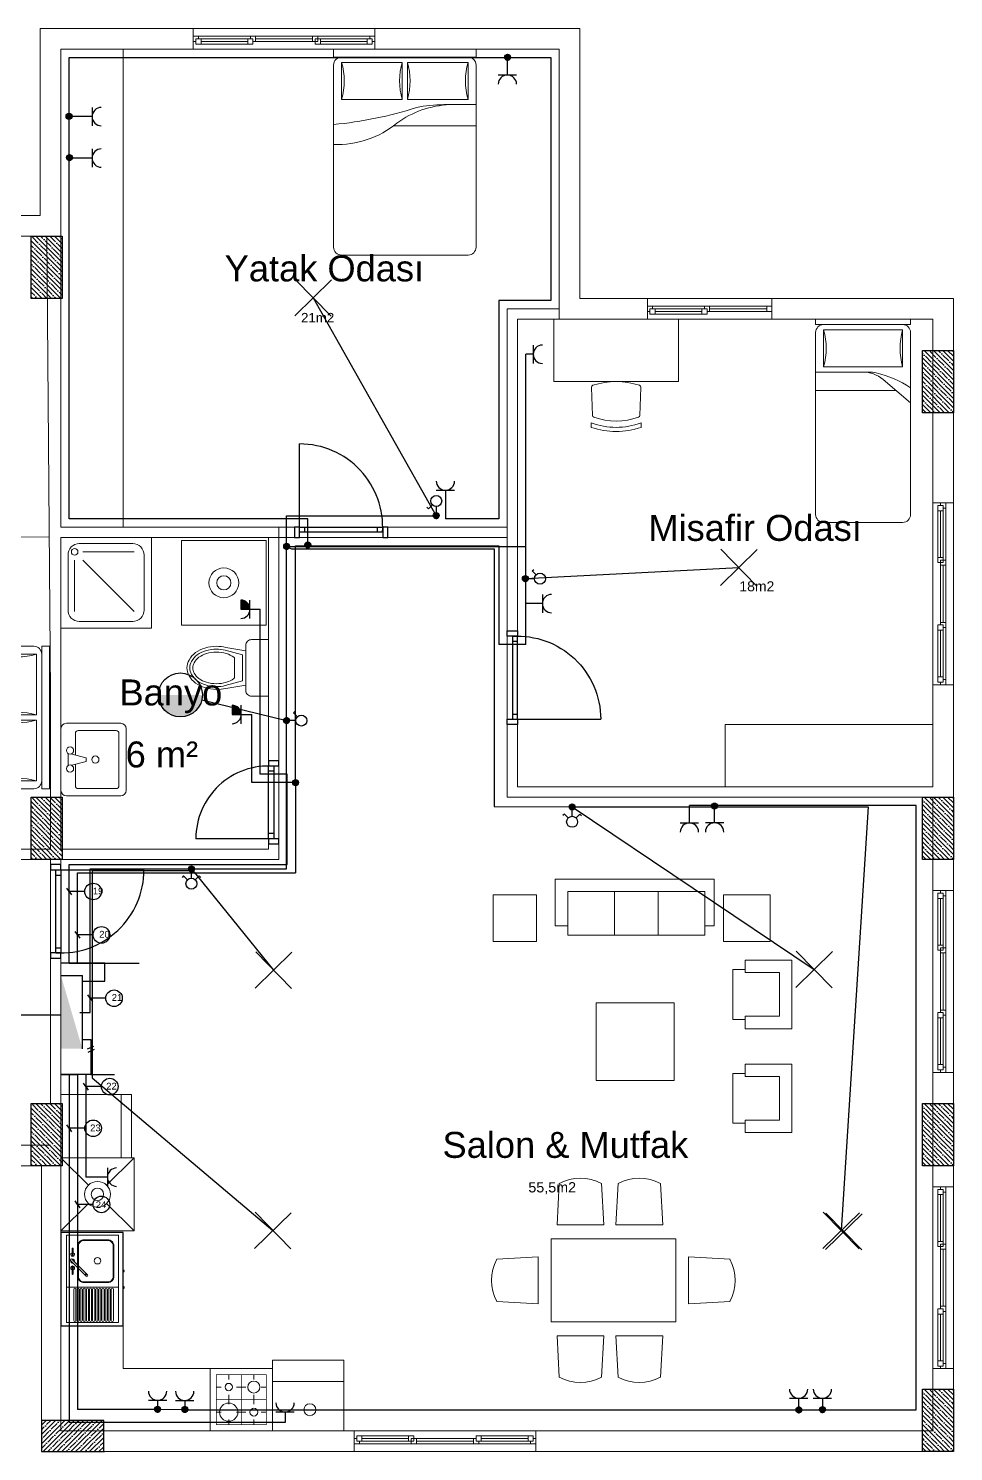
# Model space of a CAD drawing. Header units: millimetres. Extents: x 4244 to 11072, y 2695 to 6443.
# Drawn here: x 7978 to 8424, y 2892 to 3577 of the extents above; entities that cross this region are included whole.
import ezdxf
from ezdxf.enums import TextEntityAlignment as Align

# ---------------------------------------------------------------- set-up
doc = ezdxf.new("R2010")
doc.units = ezdxf.units.MM
doc.linetypes.add('ACAD_ISO03W100', pattern=[30, 12, -18])
for name, color, linetype in [('Anahat', 100, 'Continuous'), ('Aydınlatma', 130, 'Continuous'), ('KULP', 3, 'Continuous'), ('LINYE', 220, 'Continuous'), ('MIMARI', 7, 'Continuous'), ('Priz Hat', 10, 'Continuous'), ('SEMBOL', 7, 'Continuous'), ('TEZGAH', 7, 'Continuous')]:
    doc.layers.add(name, color=color, linetype=linetype)
for name, color, linetype, lineweight in [('duvar', 30, 'Continuous', 20), ('kolon', 50, 'Continuous', 30), ('pencere', 241, 'Continuous', 15), ('TEFRIS', 252, 'Continuous', 15)]:
    doc.layers.add(name, color=color, linetype=linetype, lineweight=lineweight)
doc.styles.add('ATT', font='romans.shx')
doc.styles.get("Standard").update_dxf_attribs({"font": 'arial.ttf'})

# ---------------------------------------------------------------- blocks, each defined once
blk = doc.blocks.new('12PBED03')
at = {"color": 0, "linetype": 'ByBlock'}
for p, q in [((3, 54), (0, 54)), ((0, 0), (0, 54)), ((3, 0), (3, 54)), ((6, 54), (75, 54)), ((21, 41.758136), (21, 54)), ((29, 23), (29, 54)), ((19, 51), (5, 51)), ((5, 51), (5, 28)), ((19, 28), (19, 51)), ((78, 51), (78, 3)), ((5, 28), (19, 28)), ((5, 26), (5, 3)), ((19, 26), (5, 26)), ((19, 3), (19, 26)), ((3, 0), (0, 0)), ((5, 3), (19, 3)), ((75, 0), (6, 0))]:
    blk.add_line(p, q, dxfattribs=at)
for centre, radius, start, end in [((6, 51), 3, 90, 180), ((75, 51), 3, 0, 90), ((12, 75), 25, 253.739795, 286.260205), ((57.725806, 45.629032), 36.761918, 182.539782, 216.040311), ((69.004289, 41.742518), 48.004291, 179.981359, 192.466744), ((12, 4), 25, 73.739795, 106.260205), ((-120.191801, -13.95004), 149.36804, 5.357156, 17.666547), ((12, 50), 25, 253.739795, 286.260205), ((0.75, 1.5), 35.338541, 357.56726, 39.546081), ((6, 3), 3, 180, 270), ((12, -21), 25, 73.739795, 106.260205), ((75, 3), 3, 270, 0)]:
    blk.add_arc(centre, radius, start, end, dxfattribs=at)
at = {"color": 0, "linetype": 'ByBlock', "style": 'ATT'}
for tag, flags, p in [('ITEM', 3, (50, 33)), ('ROOM_NUMBER', 1, (50, 18.5))]:
    blk.add_attdef(tag, text='', height=6, dxfattribs=dict(at, flags=flags)).set_placement(p, align=Align.CENTER)
blk = doc.blocks.new('90kapı')
blk.add_line((243145.1, 70889.4), (243145.1, 70969.4))
for points in [[(243145.1, 70879.4), (243145.1, 70889.4), (243140.1, 70889.4), (243140.1, 70879.4)], [(243225.1, 70879.4), (243230.1, 70879.4), (243230.1, 70889.4), (243225.1, 70889.4)]]:
    blk.add_lwpolyline(points, close=True)
for points in [[(243145.1, 70889.4), (243225.1, 70889.4), (243225.1, 70884.4), (243220.1, 70884.4), (243220.1, 70889.4)], [(243220.1, 70884.4), (243145.1, 70884.4)], [(243150.1, 70884.4), (243150.1, 70889.4)]]:
    blk.add_lwpolyline(points)
blk.add_arc((243145.1, 70889.4), 80, 356.4167, 90)
blk = doc.blocks.new('80kapı')
blk.add_line((243283.4, 70889.4), (243283.4, 70959.4))
for points in [[(243283.4, 70879.4), (243283.4, 70889.4), (243278.4, 70889.4), (243278.4, 70879.4)], [(243353.4, 70879.4), (243358.4, 70879.4), (243358.4, 70889.4), (243353.4, 70889.4)]]:
    blk.add_lwpolyline(points, close=True)
for points in [[(243283.4, 70889.4), (243353.4, 70889.4), (243353.4, 70884.4), (243348.4, 70884.4), (243348.4, 70889.4)], [(243348.4, 70884.4), (243283.4, 70884.4)], [(243288.4, 70884.4), (243288.4, 70889.4)]]:
    blk.add_lwpolyline(points)
blk.add_arc((243283.4, 70889.4), 70, 355.904, 90)
blk = doc.blocks.new('12PBED01')
at = {"color": 0, "linetype": 'ByBlock'}
for p, q in [((0, 0), (0, 36)), ((2, 36), (0, 36)), ((2, 0), (2, 36)), ((18, 33), (4, 33)), ((4, 33), (4, 3)), ((5, 36), (74, 36)), ((18, 3), (18, 33)), ((20, 36), (20, 15.78474)), ((27, 36), (27, 5.5)), ((77, 33), (77, 3)), ((31.609761, 0), (22.821743, 10.433915)), ((2, 0), (0, 0)), ((4, 3), (18, 3)), ((74, 0), (5, 0))]:
    blk.add_line(p, q, dxfattribs=at)
for centre, radius, start, end in [((5, 33), 3, 90, 180), ((11, 57), 25, 253.739795, 286.260205), ((74, 33), 3, 0, 90), ((32, 18.164349), 12, 180, 220.10593), ((32, 15.78474), 12, 180, 193.392796), ((59.913793, 22.431034), 40.69413, 193.392796, 213.450102), ((5, 3), 3, 180, 270), ((11, -21), 25, 73.739795, 106.260205), ((74, 3), 3, 270, 0)]:
    blk.add_arc(centre, radius, start, end, dxfattribs=at)
at = {"color": 0, "linetype": 'ByBlock', "style": 'ATT'}
for tag, flags, p in [('ITEM', 3, (48.5, 22)), ('ROOM_NUMBER', 1, (48.5, 7.5))]:
    blk.add_attdef(tag, text='', height=6, dxfattribs=dict(at, flags=flags)).set_placement(p, align=Align.CENTER)
blk = doc.blocks.new('desk-10')
at = {"color": 0, "linetype": 'ByBlock'}
for p, q in [((0, 0.6), (-1.2, 0.6)), ((-1.2, 0.6), (-1.2, 0)), ((0, 0), (0, 0.6)), ((-1.2, 0), (0, 0)), ((-0.839, -0.055), (-0.828, -0.325)), ((-0.361, -0.055), (-0.372, -0.325)), ((-0.84, -0.398), (-0.84, -0.44)), ((-0.36, -0.44), (-0.36, -0.398))]:
    blk.add_line(p, q, dxfattribs=at)
for centre, radius, start, end in [((-0.6, -0.74), 0.74, 72.2612, 107.7388), ((-0.819, -0.054), 0.02, 107.7388, 182.465), ((-0.381, -0.054), 0.02, 357.535, 72.2612), ((-0.6, 0.26), 0.7, 249.949, 290.051), ((-0.808, -0.324), 0.02, 182.465, 250.4227), ((-0.6, 0.26), 0.64, 250.4227, 289.5773), ((-0.392, -0.324), 0.02, 289.5773, 357.535), ((-0.6, 0.26), 0.74, 251.0754, 288.9246)]:
    blk.add_arc(centre, radius, start, end, dxfattribs=at)
blk = doc.blocks.new('lav')
at = {"layer": 'TEFRIS'}
for p, q in [((2752.7, 4644.6), (2752.7, 4585.2)), ((2810.3, 4649.8), (2758, 4649.8)), ((2815.6, 4585.2), (2815.6, 4644.6)), ((2766.7, 4619.3), (2766.7, 4640.2)), ((2769.3, 4642.8), (2806, 4642.8)), ((2808.6, 4640.2), (2808.6, 4589.6)), ((2759.7, 4609.7), (2759.7, 4620.2)), ((2777.2, 4616.7), (2763.2, 4620.2)), ((2763.2, 4609.7), (2777.2, 4613.2)), ((2766.7, 4589.6), (2766.7, 4610.6)), ((2777.2, 4613.2), (2777.2, 4616.7)), ((2758, 4580), (2810.3, 4580)), ((2806, 4587), (2769.3, 4587))]:
    blk.add_line(p, q, dxfattribs=at)
for centre in [(2761.5, 4623.6), (2785.9, 4614.9), (2761.5, 4606.2)]:
    blk.add_circle(centre, 3.49, dxfattribs=at)
for centre, radius, start, end in [((2758, 4644.6), 5.24, 90, 180), ((2810.3, 4644.6), 5.24, 0, 90), ((2769.3, 4640.2), 2.62, 90, 180), ((2806, 4640.2), 2.62, 0, 90), ((2769.3, 4589.6), 2.62, 180, 270), ((2806, 4589.6), 2.62, 270, 0), ((2758, 4585.2), 5.24, 180, 270), ((2810.3, 4585.2), 5.24, 270, 0)]:
    blk.add_arc(centre, radius, start, end, dxfattribs=at)
blk = doc.blocks.new('klo')
at = {"layer": 'TEFRIS'}
blk.add_line((2781.8, 4733.8), (2781.8, 4758.7), dxfattribs=at)
for points in [[(2790.5, 4773.5), (2806.9, 4773.5), (2806.9, 4719), (2790.5, 4719, -0.414214), (2785, 4724.5), (2785, 4768.1, -0.414214)], [(2756.7, 4731, 0.073614), (2766.3, 4732.4, 0.084488), (2773.5, 4736, 0.011368), (2774.1, 4736.5), (2774.1, 4756, 0.011368), (2773.5, 4756.5, 0.084488), (2766.3, 4760.1, 0.073614), (2756.7, 4761.5, 0.073614), (2747.1, 4760.1, 0.084488), (2739.8, 4756.5, 0.106412), (2735.1, 4751.2, 0.129635), (2733.8, 4746.3, 0.129635), (2735.1, 4741.4, 0.106412), (2739.8, 4736, 0.084488), (2747.1, 4732.4, 0.073614)]]:
    blk.add_lwpolyline(points, format="xyb", close=True, dxfattribs=at)
for points in [[(2785, 4762.8), (2765.6, 4766, 0.058264), (2756.7, 4767, 0.073614), (2745.5, 4765.3, 0.084488), (2736.6, 4760.9, 0.106412), (2730.3, 4753.8, 0.129635), (2728.3, 4746.3, 0.129635), (2730.3, 4738.7, 0.106412), (2736.6, 4731.6, 0.084488), (2745.5, 4727.2, 0.073614), (2756.7, 4725.5, 0.058264), (2765.6, 4726.6), (2785, 4729.8)], [(2781.8, 4758.7), (2765.1, 4763.3, 0.05892), (2756.7, 4764.3, 0.073614), (2746.3, 4762.7, 0.084488), (2738.2, 4758.7, 0.106412), (2732.7, 4752.5, 0.129635), (2731, 4746.3, 0.129635), (2732.7, 4740, 0.106412), (2738.2, 4733.8, 0.084488), (2746.3, 4729.8, 0.073614), (2756.7, 4728.3, 0.05892), (2765.1, 4729.3), (2781.8, 4733.8)]]:
    blk.add_lwpolyline(points, format="xyb", dxfattribs=at)
blk = doc.blocks.new('duşak')
at = {"layer": 'TEFRIS'}
for p, q in [((1279.4, 4784.1), (1328.9, 4784.1)), ((1279.4, 4726.8), (1328.9, 4776.1)), ((1336.8, 4776.1), (1336.8, 4726.8))]:
    blk.add_line(p, q, dxfattribs=at)
blk.add_lwpolyline([(1350, 4798.1), (1350, 4710.8), (1262.7, 4710.8), (1262.7, 4798.1)], close=True, dxfattribs=at)
blk.add_lwpolyline([(1269.9, 4781.1), (1269.9, 4728.1, 0.414214), (1280.8, 4717.2), (1332.3, 4717.2, 0.414214), (1343.2, 4728.1), (1343.2, 4781.1, 0.414214), (1332.3, 4792.1), (1280.8, 4792.1, 0.414214)], format="xyb", close=True, dxfattribs=at)
blk.add_circle((1336.8, 4784.1), 3.19, dxfattribs=at)
blk = doc.blocks.new('table-11')
at = {"color": 0, "linetype": 'ByBlock'}
for p, q in [((-1.122, 0.533), (-1.144, 0.134)), ((-0.716, 0.533), (-0.694, 0.134)), ((-0.554, 0.533), (-0.576, 0.134)), ((-0.148, 0.533), (-0.126, 0.134)), ((0, 0), (-1.2, 0)), ((-1.2, -0.8), (-1.2, 0)), ((-1.144, 0.134), (-0.694, 0.134)), ((-0.576, 0.134), (-0.126, 0.134)), ((0, -0.8), (0, 0)), ((-1.723, -0.197), (-1.324, -0.175)), ((-1.324, -0.625), (-1.324, -0.175)), ((0.523, -0.197), (0.124, -0.175)), ((0.124, -0.625), (0.124, -0.175)), ((-1.723, -0.603), (-1.324, -0.625)), ((0.523, -0.603), (0.124, -0.625)), ((0, -0.8), (-1.2, -0.8)), ((-1.144, -0.934), (-0.694, -0.934)), ((-1.122, -1.333), (-1.144, -0.934)), ((-0.716, -1.333), (-0.694, -0.934)), ((-0.576, -0.934), (-0.126, -0.934)), ((-0.554, -1.333), (-0.576, -0.934)), ((-0.148, -1.333), (-0.126, -0.934))]:
    blk.add_line(p, q, dxfattribs=at)
for centre, start, end in [((-0.919, 0.159), 61.4891, 118.5109), ((-0.351, 0.159), 61.4891, 118.5109), ((-1.349, -0.4), 151.4891, 208.5109), ((0.149, -0.4), 331.4891, 28.5109), ((-0.919, -0.959), 241.4891, 298.5109), ((-0.351, -0.959), 241.4891, 298.5109)]:
    blk.add_arc(centre, 0.425, start, end, dxfattribs=at)
blk = doc.blocks.new('ARF17')
for p, q in [((0.059, 0.421), (0.107, 0.421)), ((0.179, 0.541), (0.179, 0.493)), ((0.345, 0.421), (0.255, 0.421)), ((0.421, 0.541), (0.421, 0.493)), ((0.493, 0.421), (0.541, 0.421)), ((0.179, 0.255), (0.179, 0.345)), ((0.421, 0.255), (0.421, 0.345)), ((0.059, 0.179), (0.107, 0.179)), ((0.345, 0.179), (0.255, 0.179)), ((0.493, 0.179), (0.541, 0.179)), ((0.179, 0.107), (0.179, 0.059)), ((0.421, 0.107), (0.421, 0.059))]:
    blk.add_line(p, q)
blk.add_lwpolyline([(0, 0.6), (0, 0), (0.6, 0), (0.6, 0.6)], close=True)
at = {"const_width": 0.006}
blk.add_lwpolyline([(0.059, 0.541), (0.059, 0.059), (0.541, 0.059), (0.541, 0.541)], close=True, dxfattribs=at)
at = {"const_width": 0.005}
for points in [[(0.3, 0.541), (0.3, 0.059)], [(0.059, 0.3), (0.541, 0.3)]]:
    blk.add_lwpolyline(points, dxfattribs=at)
for centre, radius in [((0.179, 0.421), 0.0879), ((0.421, 0.421), 0.0352), ((0.179, 0.179), 0.0373), ((0.421, 0.179), 0.058)]:
    blk.add_circle(centre, radius)
blk = doc.blocks.new('AR365L')
blk.add_line((0, 0.1), (0.61, 0.1))
blk.add_lwpolyline([(0, 0), (0, 0.68), (0.61, 0.68), (0.61, 0)], close=True)
blk = doc.blocks.new('KLM21SAG')
blk.add_lwpolyline([(0.9, -0.6), (0.9, 0), (0, 0), (0, -0.6)], close=True)
at = {"layer": 'KULP'}
for points in [[(0.365, -0.6), (0.365, -0.61), (0.375, -0.61), (0.375, -0.6)], [(0.525, -0.6), (0.525, -0.61), (0.535, -0.61), (0.535, -0.6)]]:
    blk.add_lwpolyline(points, dxfattribs=at)
at = {"layer": 'TEFRIS'}
blk.add_line((0.373, -0.555), (0.373, -0.055), dxfattribs=at)
blk.add_lwpolyline([(0.033, -0.055), (0.033, -0.555), (0.873, -0.555), (0.873, -0.055)], close=True, dxfattribs=at)
for points in [[(0.053, -0.125), (0.353, -0.125, -1), (0.353, -0.145), (0.053, -0.145, -1), (0.053, -0.125)], [(0.053, -0.155), (0.353, -0.155, -1), (0.353, -0.175), (0.053, -0.175, -1), (0.053, -0.155)], [(0.053, -0.185), (0.353, -0.185, -1), (0.353, -0.205), (0.053, -0.205, -1), (0.053, -0.185)], [(0.053, -0.215), (0.353, -0.215, -1), (0.353, -0.235), (0.053, -0.235, -1), (0.053, -0.215)], [(0.053, -0.245), (0.353, -0.245, -1), (0.353, -0.265), (0.053, -0.265, -1), (0.053, -0.245)], [(0.053, -0.275), (0.353, -0.275, -1), (0.353, -0.295), (0.053, -0.295, -1), (0.053, -0.275)], [(0.053, -0.305), (0.353, -0.305, -1), (0.353, -0.325), (0.053, -0.325, -1), (0.053, -0.305)], [(0.053, -0.335), (0.353, -0.335, -1), (0.353, -0.355), (0.053, -0.355, -1), (0.053, -0.335)], [(0.053, -0.365), (0.353, -0.365, -1), (0.353, -0.385), (0.053, -0.385, -1), (0.053, -0.365)], [(0.053, -0.395), (0.353, -0.395, -1), (0.353, -0.415), (0.053, -0.415, -1), (0.053, -0.395)], [(0.053, -0.425), (0.353, -0.425, -1), (0.353, -0.445), (0.053, -0.445, -1), (0.053, -0.425)], [(0.053, -0.455), (0.353, -0.455, -1), (0.353, -0.475), (0.053, -0.475, -1), (0.053, -0.455)], [(0.053, -0.485), (0.353, -0.485, -1), (0.353, -0.505), (0.053, -0.505, -1), (0.053, -0.485)]]:
    blk.add_lwpolyline(points, format="xyb", dxfattribs=at)
for points in [[(0.479, -0.243), (0.63, -0.093, -1), (0.643, -0.106), (0.493, -0.257, -1)], [(0.502, -0.107), (0.57, -0.107, -0.563183), (0.57, -0.119), (0.502, -0.119, -1)], [(0.744, -0.107), (0.675, -0.107, 0.563183), (0.675, -0.119), (0.744, -0.119, 1)], [(0.417, -0.223), (0.417, -0.45, 0.414214), (0.477, -0.51), (0.769, -0.51, 0.414214), (0.829, -0.45), (0.829, -0.223, 0.414214), (0.769, -0.163), (0.477, -0.163, 0.414214)], [(0.423, -0.223), (0.423, -0.45, 0.414214), (0.477, -0.504), (0.769, -0.504, 0.414214), (0.823, -0.45), (0.823, -0.223, 0.414214), (0.769, -0.169), (0.477, -0.169, 0.414214)]]:
    blk.add_lwpolyline(points, format="xyb", close=True, dxfattribs=at)
for centre, radius in [((0.496, -0.24), 0.00635), ((0.628, -0.353), 0.0317)]:
    blk.add_circle(centre, radius, dxfattribs=at)
for centre, start, end in [((0.559, -0.113), 199.4712, 160.5288), ((0.623, -0.113), 75, 195), ((0.623, -0.113), 255, 15), ((0.687, -0.113), 19.4712, 340.5288)]:
    blk.add_arc(centre, 0.0191, start, end, dxfattribs=at)
at = {"layer": 'TEZGAH'}
blk.add_lwpolyline([(0, 0), (0, -0.6), (0.9, -0.6), (0.9, 0)], close=True, dxfattribs=at)
blk = doc.blocks.new('ARM')
at = {"layer": 'SEMBOL', "color": 2}
for p, q in [((0, 17.5), (0, -17.5)), ((17.5, 0), (-17.5, 0))]:
    blk.add_line(p, q, dxfattribs=at)
blk = doc.blocks.new('Priz Toprakli')
at = {"layer": 'SEMBOL', "linetype": 'ByBlock'}
blk.add_line((17.7, 0), (-17.7, 0), dxfattribs=at)
at = {"layer": 'SEMBOL', "color": 1, "ltscale": 10}
blk.add_line((0, 0), (0, 12.6), dxfattribs=at)
at = {"layer": 'SEMBOL', "linetype": 'ByBlock'}
blk.add_arc((0, -17.6), 17.7, 0, 180, dxfattribs=at)
blk = doc.blocks.new('Buat')
at = {"layer": 'SEMBOL'}
for p, q in [((5465.82, 3079.37), (5468.65, 3079.37)), ((5465.82, 3079.28), (5468.65, 3079.28)), ((5465.83, 3079.45), (5468.64, 3079.45)), ((5465.83, 3079.19), (5468.64, 3079.19)), ((5465.84, 3079.54), (5468.63, 3079.54)), ((5465.84, 3079.1), (5468.63, 3079.1)), ((5465.85, 3079.63), (5468.62, 3079.63)), ((5465.86, 3079.01), (5468.61, 3079.01)), ((5465.87, 3079.72), (5468.6, 3079.72)), ((5465.89, 3078.92), (5468.58, 3078.92)), ((5465.9, 3079.81), (5468.57, 3079.81)), ((5465.92, 3078.84), (5468.55, 3078.84)), ((5465.93, 3079.9), (5468.54, 3079.9)), ((5465.96, 3078.75), (5468.52, 3078.75)), ((5465.97, 3079.98), (5468.5, 3079.98)), ((5466, 3078.66), (5468.47, 3078.66)), ((5466.02, 3080.07), (5468.45, 3080.07)), ((5466.05, 3078.57), (5468.42, 3078.57)), ((5466.08, 3080.16), (5468.39, 3080.16)), ((5466.12, 3078.48), (5468.35, 3078.48)), ((5466.15, 3080.25), (5468.32, 3080.25)), ((5466.19, 3078.39), (5468.28, 3078.39)), ((5466.23, 3080.34), (5468.24, 3080.34)), ((5466.28, 3078.31), (5468.19, 3078.31)), ((5466.32, 3080.43), (5468.15, 3080.43)), ((5466.39, 3078.22), (5468.09, 3078.22)), ((5466.44, 3080.51), (5468.03, 3080.51)), ((5466.52, 3078.13), (5467.95, 3078.13)), ((5466.59, 3080.6), (5467.88, 3080.6)), ((5466.69, 3078.04), (5467.78, 3078.04)), ((5466.8, 3080.69), (5467.67, 3080.69)), ((5467, 3077.95), (5467.47, 3077.95))]:
    blk.add_line(p, q, dxfattribs=at)
blk.add_circle((5467.24, 3079.35), 1.41, dxfattribs=at)
blk = doc.blocks.new('etanş')
at = {"layer": 'MIMARI', "linetype": 'ACAD_ISO03W100', "ltscale": 10}
blk.add_hatch(color=256, dxfattribs=at).paths.add_polyline_path([(5406.7, 5512.8), (5406, 5512.8, 0.402331), (5389, 5495.1), (5406.7, 5495.1)])
for p, q in [((5406.7, 5495.1), (5406.7, 5512.7)), ((5389, 5495.1), (5406.7, 5495.1))]:
    blk.add_line(p, q, dxfattribs=at)
at = {"layer": 'SEMBOL', "linetype": 'ByBlock'}
blk.add_line((5424.4, 5512.8), (5389, 5512.8), dxfattribs=at)
at = {"layer": 'SEMBOL', "color": 1, "ltscale": 10}
blk.add_line((5406.7, 5512.8), (5406.7, 5525.3), dxfattribs=at)
at = {"layer": 'SEMBOL', "linetype": 'ByBlock'}
blk.add_arc((5406.7, 5495.1), 17.7, 0, 180, dxfattribs=at)
blk = doc.blocks.new('Adi Anahtar')
at = {"layer": 'MIMARI', "linetype": 'ACAD_ISO03W100', "ltscale": 10}
blk.add_line((0, 10.6), (0, 28.4), dxfattribs=at)
at = {"layer": 'SEMBOL'}
for p, q in [((7.5, 7.5), (15, 15)), ((15, 15), (18, 12))]:
    blk.add_line(p, q, dxfattribs=at)
blk.add_circle((0, 0), 10.6, dxfattribs=at)
blk = doc.blocks.new('Komitator')
at = {"layer": 'MIMARI', "linetype": 'ACAD_ISO03W100', "ltscale": 10}
blk.add_line((0, 10.6), (0, 28.4), dxfattribs=at)
at = {"layer": 'SEMBOL'}
for p, q in [((-15, 15), (-18, 12)), ((-7.5, 7.5), (-15, 15)), ((7.5, 7.5), (15, 15)), ((15, 15), (18, 12))]:
    blk.add_line(p, q, dxfattribs=at)
blk.add_circle((0, 0), 10.6, dxfattribs=at)
blk = doc.blocks.new('boatt')
at = {"layer": 'SEMBOL'}
for p, q in [((-1.41, 0.18), (1.41, 0.18)), ((-1.41, 0.09), (1.41, 0.09)), ((-1.41, 0), (1.41, 0)), ((-1.4, 0.26), (1.4, 0.26)), ((-1.38, 0.35), (1.38, 0.35)), ((-1.36, 0.44), (1.36, 0.44)), ((-1.34, 0.53), (1.34, 0.53)), ((-1.3, 0.62), (1.3, 0.62)), ((-1.26, 0.71), (1.26, 0.71)), ((-1.21, 0.79), (1.21, 0.79)), ((-1.15, 0.88), (1.15, 0.88)), ((-1.09, 0.97), (1.09, 0.97)), ((-1.01, 1.06), (1.01, 1.06)), ((-0.91, 1.15), (0.91, 1.15)), ((-0.8, 1.24), (0.8, 1.24)), ((-0.65, 1.32), (0.65, 1.32)), ((-0.43, 1.41), (0.43, 1.41)), ((-1.4, -0.09), (1.4, -0.09)), ((-1.39, -0.18), (1.39, -0.18)), ((-1.37, -0.26), (1.37, -0.26)), ((-1.35, -0.35), (1.35, -0.35)), ((-1.32, -0.44), (1.32, -0.44)), ((-1.28, -0.53), (1.28, -0.53)), ((-1.23, -0.62), (1.23, -0.62)), ((-1.18, -0.71), (1.18, -0.71)), ((-1.12, -0.79), (1.12, -0.79)), ((-1.04, -0.88), (1.04, -0.88)), ((-0.96, -0.97), (0.96, -0.97)), ((-0.85, -1.06), (0.85, -1.06)), ((-0.72, -1.15), (0.72, -1.15)), ((-0.54, -1.24), (0.54, -1.24)), ((-0.24, -1.32), (0.24, -1.32))]:
    blk.add_line(p, q, dxfattribs=at)
blk.add_circle((0, 0.07), 1.41, dxfattribs=at)
blk = doc.blocks.new('Linye')
at = {"layer": 'LINYE'}
for p, q in [((0, 0), (-2.3, 3.3)), ((15, 0), (0, 0)), ((0, 0), (2.3, -3.3))]:
    blk.add_line(p, q, dxfattribs=at)
blk.add_circle((23, 0), 8, dxfattribs=at)

msp = doc.modelspace()

# ---------------------------------------------------------------- hatches: boundary and pattern name
at = {"lineweight": -3}
h = msp.add_hatch(dxfattribs=at)
h.set_pattern_fill('ANSI35', color=0, scale=0.5, angle=-90)
h.set_pattern_definition([(315, (-5071.5588, 76500.388), (2.24506403, 2.24506403), []), (315, (-5071.5588, 76498.143), (2.24506403, 2.24506403), [3.96875, -0.79375, 0, -0.79375])])
h.paths.add_polyline_path([(7994.526, 3476.83), (7994.526, 3446.83), (7979.526, 3446.83), (7979.526, 3476.83)])
h = msp.add_hatch(dxfattribs=at)
h.set_pattern_fill('ANSI35', color=0, scale=0.5, angle=-90)
h.set_pattern_definition([(315, (-5676.3316, 76445.388), (2.24506403, 2.24506403), []), (315, (-5676.3316, 76443.143), (2.24506403, 2.24506403), [3.96875, -0.79375, 0, -0.79375])])
h.paths.add_polyline_path([(8423.89, 3421.83), (8423.89, 3391.83), (8408.89, 3391.83), (8408.89, 3421.83)])
h = msp.add_hatch(dxfattribs=at)
h.set_pattern_fill('ANSI35', color=0, scale=0.5, angle=-90)
h.set_pattern_definition([(315, (-5071.5588, 76230.388), (2.24506403, 2.24506403), []), (315, (-5071.5588, 76228.143), (2.24506403, 2.24506403), [3.96875, -0.79375, 0, -0.79375])])
h.paths.add_polyline_path([(7994.526, 3206.83), (7994.526, 3176.83), (7979.526, 3176.83), (7979.526, 3206.83)])
h = msp.add_hatch(dxfattribs=at)
h.set_pattern_fill('ANSI35', color=0, scale=0.5, angle=-90)
h.set_pattern_definition([(315, (-5676.3316, 76230.388), (2.24506403, 2.24506403), []), (315, (-5676.3316, 76228.143), (2.24506403, 2.24506403), [3.96875, -0.79375, 0, -0.79375])])
h.paths.add_polyline_path([(8423.89, 3206.83), (8423.89, 3176.83), (8408.89, 3176.83), (8408.89, 3206.83)])
h = msp.add_hatch(dxfattribs=at)
h.set_pattern_fill('ANSI35', color=0, scale=0.5, angle=-90)
h.set_pattern_definition([(315, (-5071.5588, 76082.888), (2.24506403, 2.24506403), []), (315, (-5071.5588, 76080.643), (2.24506403, 2.24506403), [3.96875, -0.79375, 0, -0.79375])])
h.paths.add_polyline_path([(7994.526, 3059.33), (7994.526, 3029.33), (7979.526, 3029.33), (7979.526, 3059.33)])
h = msp.add_hatch(dxfattribs=at)
h.set_pattern_fill('ANSI35', color=0, scale=0.5, angle=-90)
h.set_pattern_definition([(315, (-5676.3316, 76082.888), (2.24506403, 2.24506403), []), (315, (-5676.3316, 76080.643), (2.24506403, 2.24506403), [3.96875, -0.79375, 0, -0.79375])])
h.paths.add_polyline_path([(8423.89, 3059.33), (8423.89, 3029.33), (8408.89, 3029.33), (8408.89, 3059.33)])
h = msp.add_hatch(dxfattribs=at)
h.set_pattern_fill('ANSI35', color=0, scale=0.5, angle=-90)
h.set_pattern_definition([(315, (-5676.3316, 75945.388), (2.24506403, 2.24506403), []), (315, (-5676.3316, 75943.143), (2.24506403, 2.24506403), [3.96875, -0.79375, 0, -0.79375])])
h.paths.add_polyline_path([(8423.89, 2921.83), (8423.89, 2891.83), (8408.89, 2891.83), (8408.89, 2921.83)])
h = msp.add_hatch(dxfattribs=at)
h.set_pattern_fill('ANSI35', color=0, scale=0.5)
h.set_pattern_definition([(45, (-65009.0316, -10159.2543), (-2.24506403, 2.24506403), []), (45, (-65006.7866, -10159.2543), (-2.24506403, 2.24506403), [3.96875, -0.79375, 0, -0.79375])])
h.paths.add_polyline_path([(8014.526, 2906.83), (7984.526, 2906.83), (7984.526, 2891.83), (8014.526, 2891.83)])
at = {"layer": 'Aydınlatma', "linetype": 'ACAD_ISO03W100', "ltscale": 10}
msp.add_hatch(color=2, dxfattribs=at).paths.add_polyline_path([(8040.851, 3256.004, 1), (8062.045, 3256.004)])
at = {"layer": 'SEMBOL', "ltscale": 10}
msp.add_hatch(color=256, dxfattribs=at).paths.add_polyline_path([(7993.89, 3121), (7993.89, 3085.676), (8004.198, 3085.676)])

# ---------------------------------------------------------------- linework, layer by layer
at = {"layer": 'Anahat'}
msp.add_line((7993.774, 3101.83), (7885.204, 3101.83), dxfattribs=at)
at = {"layer": 'Aydınlatma'}
for p, q in [((8115.41, 3447.22), (8174.68, 3342.308)), ((8102.608, 3172.308), (8102.608, 3342.308)), ((8102.608, 3342.308), (8174.919, 3342.308)), ((8102.608, 3327.401), (8104.952, 3326.395)), ((8102.608, 3327.395), (8217.608, 3327.395)), ((8104.952, 3326.395), (8202.608, 3326.395)), ((8202.608, 3326.395), (8202.608, 3202.367)), ((8217.608, 3327.395), (8217.608, 3311.979)), ((8217.608, 3312.047), (8320.396, 3317.344)), ((8102.608, 3243.597), (8061.746, 3253.506)), ((8202.608, 3202.367), (8240.548, 3202.17)), ((8240.157, 3202.115), (8382.706, 3202.115)), ((8240.157, 3202.115), (8356.751, 3123.818)), ((8382.706, 3202.115), (8369.749, 2998.162)), ((8007.963, 3103.084), (8007.963, 3172.308)), ((8007.963, 3172.308), (8102.608, 3172.308)), ((8056.739, 3172.331), (8055.509, 3171.36)), ((8056.739, 3172.312), (8096.352, 3123.547)), ((8033.235, 3171.36), (8008.963, 3171.36)), ((8008.963, 3171.36), (8008.963, 3071.78)), ((8055.509, 3171.36), (8033.235, 3171.36)), ((8002.963, 3103.084), (8002.963, 3103.084)), ((8002.963, 3103.084), (8007.963, 3103.084)), ((8008.963, 3071.78), (8096.038, 2998.162))]:
    msp.add_line(p, q, dxfattribs=at)
at = {"layer": 'Aydınlatma', "color": 1}
msp.add_circle((8051.448, 3256.004), 10.597, dxfattribs=at)
at = {"layer": 'duvar'}
for p, q in [((8208.89, 3206.83), (8208.89, 3441.83)), ((8208.89, 3441.83), (8233.89, 3441.83)), ((8051.39, 3336.83), (8091.39, 3336.83)), ((8151.39, 3331.83), (8106.39, 3331.83)), ((8098.89, 3224.33), (8098.89, 3184.33)), ((8413.89, 3176.83), (8413.89, 3206.83)), ((7993.89, 3176.83), (7993.89, 3101.83)), ((7537.026, 3039.33), (7988.89, 3039.33)), ((7537.026, 3029.33), (7984.526, 3029.33)), ((7993.89, 2891.83), (7988.89, 2891.83))]:
    msp.add_line(p, q, dxfattribs=at)
for points in [[(7983.89, 3486.83), (7869.526, 3486.83), (7869.526, 3526.83), (7689.526, 3526.83), (7689.526, 3576.83), (7519.526, 3576.83), (7519.526, 3576.83), (7279.526, 3576.83), (7279.526, 3576.83), (7019.526, 3576.83), (7019.526, 3446.83), (6889.526, 3446.83)], [(7983.89, 3486.83), (7983.89, 3576.83), (7983.89, 3576.83), (7983.89, 3576.83), (7983.89, 3576.83), (7983.89, 3576.83), (8243.89, 3576.83), (8243.89, 3446.83), (8373.89, 3446.83)], [(8208.89, 3336.83), (7993.89, 3336.83), (7993.89, 3566.83), (8233.89, 3566.83), (8233.89, 3436.83)], [(7887.026, 3476.83), (7987.026, 3476.83), (7988.89, 3256.83)], [(8253.89, 3446.83), (8423.89, 3446.83), (8423.89, 3206.83), (8208.89, 3206.83)], [(7994.526, 3176.83), (7994.526, 3176.83), (7789.526, 3176.83), (7789.526, 3336.83)], [(7988.89, 3181.83), (7794.526, 3181.83), (7794.526, 3336.83)], [(7993.89, 3336.83), (8098.89, 3336.83), (8098.89, 3176.83), (7988.89, 3176.83)], [(8208.89, 3331.83), (7993.89, 3331.83)], [(7988.89, 3181.83), (7988.89, 3256.83)], [(8423.89, 3206.83), (8423.89, 2891.83), (8408.89, 2891.83)], [(7988.89, 3059.33), (7988.89, 3176.83)], [(8413.89, 3176.83), (8413.89, 2901.83), (7993.89, 2901.83), (7993.89, 3101.83)], [(7984.526, 3029.33), (7984.526, 2891.83), (8014.526, 2891.83)], [(8408.89, 2891.83), (7993.89, 2891.83)]]:
    msp.add_lwpolyline(points, dxfattribs=at)
for points in [[(8413.89, 3211.83), (8213.89, 3211.83), (8213.89, 3436.83), (8413.89, 3436.83)], [(7993.89, 3331.83), (8093.89, 3331.83), (8093.89, 3181.83), (7993.89, 3181.83)]]:
    msp.add_lwpolyline(points, close=True, dxfattribs=at)
at = {"layer": 'kolon', "color": 0}
for points in [[(7994.526, 3476.83), (7994.526, 3446.83), (7979.526, 3446.83), (7979.526, 3476.83)], [(8423.89, 3421.83), (8423.89, 3391.83), (8408.89, 3391.83), (8408.89, 3421.83)], [(7994.526, 3206.83), (7994.526, 3176.83), (7979.526, 3176.83), (7979.526, 3206.83)], [(8423.89, 3206.83), (8423.89, 3176.83), (8408.89, 3176.83), (8408.89, 3206.83)], [(7994.526, 3059.33), (7994.526, 3029.33), (7979.526, 3029.33), (7979.526, 3059.33)], [(8423.89, 3059.33), (8423.89, 3029.33), (8408.89, 3029.33), (8408.89, 3059.33)], [(8423.89, 2921.83), (8423.89, 2891.83), (8408.89, 2891.83), (8408.89, 2921.83)], [(8014.526, 2906.83), (7984.526, 2906.83), (7984.526, 2891.83), (8014.526, 2891.83)]]:
    msp.add_lwpolyline(points, close=True, dxfattribs=at)
at = {"layer": 'pencere'}
for p, q in [((8057.64, 3576.83), (8145.14, 3576.83)), ((8057.64, 3566.83), (8057.64, 3576.83)), ((8145.14, 3566.83), (8145.14, 3576.83)), ((8060.14, 3573.08), (8085.14, 3573.08)), ((8061.39, 3571.83), (8083.89, 3571.83)), ((8061.39, 3570.58), (8083.89, 3570.58)), ((8061.39, 3569.33), (8083.89, 3569.33)), ((8087.64, 3573.08), (8115.14, 3573.08)), ((8087.64, 3571.83), (8115.14, 3571.83)), ((8115.14, 3570.58), (8087.64, 3570.58)), ((8142.64, 3573.08), (8117.64, 3573.08)), ((8141.39, 3571.83), (8118.89, 3571.83)), ((8141.39, 3570.58), (8118.89, 3570.58)), ((8141.39, 3569.33), (8118.89, 3569.33)), ((8057.64, 3566.83), (8145.14, 3566.83)), ((8276.39, 3446.83), (8336.39, 3446.83)), ((8276.39, 3436.83), (8276.39, 3446.83)), ((8336.39, 3436.83), (8336.39, 3446.83)), ((8278.89, 3443.08), (8303.89, 3443.08)), ((8280.14, 3441.83), (8302.64, 3441.83)), ((8280.14, 3440.58), (8302.64, 3440.58)), ((8280.14, 3439.33), (8302.64, 3439.33)), ((8306.39, 3443.08), (8333.89, 3443.08)), ((8306.39, 3441.83), (8333.89, 3441.83)), ((8333.89, 3440.58), (8306.39, 3440.58)), ((8276.39, 3436.83), (8336.39, 3436.83)), ((8413.89, 3348.453), (8423.89, 3348.453)), ((8413.89, 3260.953), (8413.89, 3348.453)), ((8416.39, 3344.703), (8416.39, 3322.203)), ((8417.64, 3344.703), (8417.64, 3322.203)), ((8418.89, 3344.703), (8418.89, 3322.203)), ((8420.14, 3345.953), (8420.14, 3320.953)), ((8423.89, 3260.953), (8423.89, 3348.453)), ((8417.64, 3318.453), (8417.64, 3290.953)), ((8418.89, 3290.953), (8418.89, 3318.453)), ((8420.14, 3290.953), (8420.14, 3318.453)), ((8420.14, 3263.453), (8420.14, 3288.453)), ((8416.39, 3264.703), (8416.39, 3287.203)), ((8417.64, 3264.703), (8417.64, 3287.203)), ((8418.89, 3264.703), (8418.89, 3287.203)), ((8413.89, 3260.953), (8423.89, 3260.953)), ((8413.89, 3161.856), (8423.89, 3161.856)), ((8413.89, 3074.356), (8413.89, 3161.856)), ((8416.39, 3158.106), (8416.39, 3135.606)), ((8417.64, 3158.106), (8417.64, 3135.606)), ((8418.89, 3158.106), (8418.89, 3135.606)), ((8420.14, 3159.356), (8420.14, 3134.356)), ((8423.89, 3074.356), (8423.89, 3161.856)), ((8417.64, 3131.856), (8417.64, 3104.356)), ((8418.89, 3104.356), (8418.89, 3131.856)), ((8420.14, 3104.356), (8420.14, 3131.856)), ((8416.39, 3078.106), (8416.39, 3100.606)), ((8417.64, 3078.106), (8417.64, 3100.606)), ((8418.89, 3078.106), (8418.89, 3100.606)), ((8420.14, 3076.856), (8420.14, 3101.856)), ((8413.89, 3074.356), (8423.89, 3074.356)), ((8413.89, 3019.226), (8423.89, 3019.226)), ((8413.89, 2931.726), (8413.89, 3019.226)), ((8416.39, 3015.476), (8416.39, 2992.976)), ((8417.64, 3015.476), (8417.64, 2992.976)), ((8418.89, 3015.476), (8418.89, 2992.976)), ((8420.14, 3016.726), (8420.14, 2991.726)), ((8423.89, 2931.726), (8423.89, 3019.226)), ((8417.64, 2989.226), (8417.64, 2961.726)), ((8418.89, 2961.726), (8418.89, 2989.226)), ((8420.14, 2961.726), (8420.14, 2989.226)), ((8420.14, 2934.226), (8420.14, 2959.226)), ((8416.39, 2935.476), (8416.39, 2957.976)), ((8417.64, 2935.476), (8417.64, 2957.976)), ((8418.89, 2935.476), (8418.89, 2957.976)), ((8413.89, 2931.726), (8423.89, 2931.726)), ((8135.14, 2901.83), (8135.14, 2891.83)), ((8222.64, 2901.83), (8135.14, 2901.83)), ((8138.89, 2899.33), (8161.39, 2899.33)), ((8138.89, 2898.08), (8161.39, 2898.08)), ((8165.14, 2898.08), (8192.64, 2898.08)), ((8218.89, 2899.33), (8196.39, 2899.33)), ((8218.89, 2898.08), (8196.39, 2898.08)), ((8222.64, 2901.83), (8222.64, 2891.83)), ((8222.64, 2891.83), (8135.14, 2891.83)), ((8137.64, 2895.58), (8162.64, 2895.58)), ((8138.89, 2896.83), (8161.39, 2896.83)), ((8192.64, 2896.83), (8165.14, 2896.83)), ((8192.64, 2895.58), (8165.14, 2895.58)), ((8220.14, 2895.58), (8195.14, 2895.58)), ((8218.89, 2896.83), (8196.39, 2896.83))]:
    msp.add_line(p, q, dxfattribs=at)
for points in [[(8058.89, 3570.58), (8057.64, 3570.58), (8057.64, 3573.08), (8060.14, 3573.08), (8060.14, 3571.83)], [(8085.14, 3571.83), (8085.14, 3573.08), (8087.64, 3573.08), (8087.64, 3570.58), (8086.39, 3570.58)], [(8117.64, 3571.83), (8117.64, 3573.08), (8115.14, 3573.08), (8115.14, 3570.58), (8116.39, 3570.58)], [(8143.89, 3570.58), (8145.14, 3570.58), (8145.14, 3573.08), (8142.64, 3573.08), (8142.64, 3571.83)], [(8277.64, 3440.58), (8276.39, 3440.58), (8276.39, 3443.08), (8278.89, 3443.08), (8278.89, 3441.83)], [(8303.89, 3441.83), (8303.89, 3443.08), (8306.39, 3443.08), (8306.39, 3440.58), (8305.14, 3440.58)], [(8417.64, 3347.203), (8417.64, 3348.453), (8420.14, 3348.453), (8420.14, 3345.953), (8418.89, 3345.953)], [(8418.89, 3320.953), (8420.14, 3320.953), (8420.14, 3318.453), (8417.64, 3318.453), (8417.64, 3319.703)], [(8418.89, 3288.453), (8420.14, 3288.453), (8420.14, 3290.953), (8417.64, 3290.953), (8417.64, 3289.703)], [(8417.64, 3262.203), (8417.64, 3260.953), (8420.14, 3260.953), (8420.14, 3263.453), (8418.89, 3263.453)], [(8417.64, 3160.606), (8417.64, 3161.856), (8420.14, 3161.856), (8420.14, 3159.356), (8418.89, 3159.356)], [(8418.89, 3134.356), (8420.14, 3134.356), (8420.14, 3131.856), (8417.64, 3131.856), (8417.64, 3133.106)], [(8418.89, 3101.856), (8420.14, 3101.856), (8420.14, 3104.356), (8417.64, 3104.356), (8417.64, 3103.106)], [(8417.64, 3075.606), (8417.64, 3074.356), (8420.14, 3074.356), (8420.14, 3076.856), (8418.89, 3076.856)], [(8417.64, 3017.976), (8417.64, 3019.226), (8420.14, 3019.226), (8420.14, 3016.726), (8418.89, 3016.726)], [(8418.89, 2991.726), (8420.14, 2991.726), (8420.14, 2989.226), (8417.64, 2989.226), (8417.64, 2990.476)], [(8418.89, 2959.226), (8420.14, 2959.226), (8420.14, 2961.726), (8417.64, 2961.726), (8417.64, 2960.476)], [(8417.64, 2932.976), (8417.64, 2931.726), (8420.14, 2931.726), (8420.14, 2934.226), (8418.89, 2934.226)], [(8136.39, 2898.08), (8135.14, 2898.08), (8135.14, 2895.58), (8137.64, 2895.58), (8137.64, 2896.83)], [(8162.64, 2896.83), (8162.64, 2895.58), (8165.14, 2895.58), (8165.14, 2898.08), (8163.89, 2898.08)], [(8195.14, 2896.83), (8195.14, 2895.58), (8192.64, 2895.58), (8192.64, 2898.08), (8193.89, 2898.08)], [(8221.39, 2898.08), (8222.64, 2898.08), (8222.64, 2895.58), (8220.14, 2895.58), (8220.14, 2896.83)]]:
    msp.add_lwpolyline(points, dxfattribs=at)
for points in [[(8058.89, 3571.83), (8061.39, 3571.83), (8061.39, 3569.33), (8058.89, 3569.33)], [(8083.89, 3571.83), (8086.39, 3571.83), (8086.39, 3569.33), (8083.89, 3569.33)], [(8115.14, 3573.08), (8117.64, 3573.08), (8117.64, 3570.58), (8115.14, 3570.58)], [(8118.89, 3571.83), (8116.39, 3571.83), (8116.39, 3569.33), (8118.89, 3569.33)], [(8143.89, 3571.83), (8141.39, 3571.83), (8141.39, 3569.33), (8143.89, 3569.33)], [(8277.64, 3441.83), (8280.14, 3441.83), (8280.14, 3439.33), (8277.64, 3439.33)], [(8302.64, 3441.83), (8305.14, 3441.83), (8305.14, 3439.33), (8302.64, 3439.33)], [(8333.89, 3443.08), (8336.39, 3443.08), (8336.39, 3440.58), (8333.89, 3440.58)], [(8418.89, 3347.203), (8418.89, 3344.703), (8416.39, 3344.703), (8416.39, 3347.203)], [(8418.89, 3322.203), (8418.89, 3319.703), (8416.39, 3319.703), (8416.39, 3322.203)], [(8420.14, 3318.453), (8420.14, 3320.953), (8417.64, 3320.953), (8417.64, 3318.453)], [(8418.89, 3287.203), (8418.89, 3289.703), (8416.39, 3289.703), (8416.39, 3287.203)], [(8418.89, 3262.203), (8418.89, 3264.703), (8416.39, 3264.703), (8416.39, 3262.203)], [(8418.89, 3160.606), (8418.89, 3158.106), (8416.39, 3158.106), (8416.39, 3160.606)], [(8418.89, 3135.606), (8418.89, 3133.106), (8416.39, 3133.106), (8416.39, 3135.606)], [(8420.14, 3131.856), (8420.14, 3134.356), (8417.64, 3134.356), (8417.64, 3131.856)], [(8418.89, 3100.606), (8418.89, 3103.106), (8416.39, 3103.106), (8416.39, 3100.606)], [(8418.89, 3075.606), (8418.89, 3078.106), (8416.39, 3078.106), (8416.39, 3075.606)], [(8418.89, 3017.976), (8418.89, 3015.476), (8416.39, 3015.476), (8416.39, 3017.976)], [(8418.89, 2992.976), (8418.89, 2990.476), (8416.39, 2990.476), (8416.39, 2992.976)], [(8420.14, 2989.226), (8420.14, 2991.726), (8417.64, 2991.726), (8417.64, 2989.226)], [(8418.89, 2957.976), (8418.89, 2960.476), (8416.39, 2960.476), (8416.39, 2957.976)], [(8418.89, 2932.976), (8418.89, 2935.476), (8416.39, 2935.476), (8416.39, 2932.976)], [(8136.39, 2896.83), (8138.89, 2896.83), (8138.89, 2899.33), (8136.39, 2899.33)], [(8161.39, 2896.83), (8163.89, 2896.83), (8163.89, 2899.33), (8161.39, 2899.33)], [(8165.14, 2895.58), (8162.64, 2895.58), (8162.64, 2898.08), (8165.14, 2898.08)], [(8196.39, 2896.83), (8193.89, 2896.83), (8193.89, 2899.33), (8196.39, 2899.33)], [(8221.39, 2896.83), (8218.89, 2896.83), (8218.89, 2899.33), (8221.39, 2899.33)]]:
    msp.add_lwpolyline(points, close=True, dxfattribs=at)
at = {"layer": 'Priz Hat'}
for p, q in [((7997.89, 3340.83), (7997.89, 3562.83)), ((7997.89, 3562.83), (8229.89, 3562.83)), ((8208.939, 3557.552), (8208.939, 3562.83)), ((8229.89, 3562.83), (8229.89, 3445.83)), ((8005.803, 3534.415), (7997.89, 3534.415)), ((8005.803, 3514.415), (7997.89, 3514.415)), ((8204.89, 3445.83), (8204.89, 3340.83)), ((8217.89, 3280.252), (8217.89, 3420)), ((8218.302, 3420), (8217.89, 3420)), ((8218.302, 3420), (8218.302, 3420)), ((8179.123, 3351.456), (8179.123, 3340.83)), ((8112.89, 3340.83), (7997.89, 3340.83)), ((8112.89, 3327.83), (8112.89, 3340.83)), ((8204.89, 3340.83), (8179.123, 3340.83)), ((8106.915, 3327.83), (8204.89, 3327.83)), ((8106.915, 3213.83), (8106.915, 3327.83)), ((8204.89, 3327.83), (8204.89, 3280.252)), ((8088.091, 3297.273), (8089.89, 3297.273)), ((8089.89, 3217.83), (8089.89, 3297.273)), ((8222.714, 3300), (8217.89, 3300)), ((8217.89, 3280.252), (8204.89, 3280.252)), ((8083.902, 3246.616), (8085.89, 3246.616)), ((8085.89, 3213.83), (8085.89, 3246.616)), ((8089.834, 3213.83), (8085.89, 3213.83)), ((8106.915, 3213.83), (8089.834, 3213.83)), ((8102.89, 3217.83), (8089.89, 3217.83)), ((8102.89, 3174.33), (8102.89, 3217.83)), ((8106.89, 3213.83), (8106.89, 3170.33)), ((8316.39, 3206.83), (8316.39, 3206.83)), ((8405.89, 3202.83), (8296.668, 3202.83)), ((8296.668, 3197.516), (8296.668, 3202.83)), ((8308.763, 3197.555), (8308.763, 3202.83)), ((8405.89, 2911.948), (8405.89, 3202.83)), ((7997.89, 3174.33), (8102.89, 3174.33)), ((7997.89, 3126.921), (7997.89, 3174.33)), ((8001.89, 3170.33), (8106.89, 3170.33)), ((8001.89, 3126.921), (8001.89, 3170.33)), ((8014.998, 3126.921), (7993.89, 3126.921)), ((7997.89, 3126.921), (8031.645, 3126.921)), ((8014.998, 3118.229), (8014.998, 3126.921)), ((8004.245, 3118.229), (8014.998, 3118.229)), ((8004.245, 3090.19), (8008.245, 3090.19)), ((8008.245, 3090.19), (8008.245, 3073.283)), ((8006.687, 3085.625), (8009.791, 3087.003)), ((8006.946, 3084.074), (8010.135, 3085.452)), ((8008.245, 3073.283), (7993.89, 3073.283)), ((7993.89, 3073.283), (7997.89, 3073.283)), ((7997.89, 3073.283), (7997.89, 2905.804)), ((7997.89, 3073.283), (8001.89, 3073.283)), ((8001.89, 3073.283), (8001.89, 2912.047)), ((8005.89, 3073.283), (8005.89, 3023.905)), ((8008.245, 3073.283), (8019.639, 3073.283)), ((8013.173, 3023.905), (8005.89, 3023.905)), ((8040.456, 2912.047), (8001.89, 2912.047)), ((8040.456, 2913.399), (8040.456, 2912.047)), ((8053.517, 2911.934), (8040.456, 2912.047)), ((8053.178, 2911.948), (8051.918, 2911.948)), ((8053.178, 2911.948), (8405.89, 2911.948)), ((8053.517, 2913.317), (8053.517, 2913.317)), ((8053.517, 2913.317), (8053.517, 2911.934)), ((8349.251, 2914.388), (8349.251, 2911.948)), ((8360.729, 2914.388), (8360.729, 2911.948)), ((8101.888, 2905.804), (7997.89, 2905.804)), ((8101.888, 2907.736), (8101.888, 2907.736)), ((8101.888, 2907.736), (8101.888, 2905.804)), ((8413.89, 2901.83), (8413.89, 2901.83)), ((8413.89, 2901.83), (8413.89, 2901.83)), ((8413.89, 2901.83), (8413.89, 2901.83)), ((8413.89, 2901.83), (8413.89, 2901.83)), ((8413.89, 2901.83), (8413.89, 2901.83)), ((8413.89, 2901.83), (8413.89, 2901.83))]:
    msp.add_line(p, q, dxfattribs=at)
msp.add_lwpolyline([(8229.89, 3445.83), (8204.89, 3445.83)], dxfattribs=at)
at = {"layer": 'SEMBOL'}
for p in [(7993.89, 3121), (8004.198, 3085.676)]:
    msp.add_line(p, (8004.198, 3121), dxfattribs=at)
at = {"layer": 'TEFRIS'}
for p, q in [((8052.013, 3330.34), (8092.706, 3330.34)), ((8052.013, 3330.34), (8052.013, 3289.647)), ((8092.706, 3330.34), (8092.706, 3289.647)), ((8052.013, 3289.647), (8092.706, 3289.647)), ((7993.89, 3033.248), (8029.11, 3033.248)), ((7993.89, 3033.248), (8007.102, 3020.037)), ((7993.89, 3033.248), (7993.89, 2998.028)), ((8015.898, 3020.037), (8029.11, 3033.248)), ((8029.11, 3033.248), (8029.11, 2998.028)), ((7993.89, 2998.028), (8007.102, 3011.24)), ((8015.898, 3011.24), (8029.11, 2998.028)), ((7993.89, 2998.028), (8029.11, 2998.028)), ((8023.89, 2997.288), (8023.89, 2931.83)), ((8023.89, 2931.83), (8095.771, 2931.83)), ((8095.771, 2935.867), (8130.23, 2935.867)), ((8095.771, 2935.867), (8095.771, 2931.83)), ((8130.23, 2935.867), (8130.23, 2901.804)), ((8096.167, 2925.615), (8130.23, 2925.615)), ((8130.23, 2901.83), (8095.771, 2901.83))]:
    msp.add_line(p, q, dxfattribs=at)
at = {"layer": 'TEFRIS', "color": 0}
for p, q in [((8232.051, 3167.35), (8232.051, 3144.85)), ((8232.051, 3167.35), (8308.551, 3167.35)), ((8308.551, 3167.35), (8308.551, 3144.85)), ((8202.051, 3137.35), (8202.051, 3159.85)), ((8202.051, 3159.85), (8223.051, 3159.85)), ((8223.051, 3159.85), (8223.051, 3137.35)), ((8238.051, 3144.85), (8238.051, 3161.35)), ((8304.051, 3161.35), (8238.051, 3161.35)), ((8260.551, 3161.35), (8260.551, 3140.35)), ((8281.551, 3161.35), (8281.551, 3140.35)), ((8304.051, 3144.85), (8304.051, 3161.35)), ((8313.051, 3159.85), (8335.551, 3159.85)), ((8313.051, 3137.35), (8313.051, 3159.85)), ((8335.551, 3159.85), (8335.551, 3137.35)), ((8232.051, 3144.85), (8238.051, 3144.85)), ((8238.051, 3144.85), (8238.051, 3140.35)), ((8308.551, 3144.85), (8304.051, 3144.85)), ((8304.051, 3144.85), (8304.051, 3140.35)), ((8223.051, 3137.35), (8202.051, 3137.35)), ((8304.051, 3140.35), (8238.051, 3140.35)), ((8335.551, 3137.35), (8313.051, 3137.35)), ((8317.551, 3099.85), (8317.551, 3123.85)), ((8323.551, 3123.85), (8317.551, 3123.85)), ((8323.551, 3128.35), (8323.551, 3122.35)), ((8346.051, 3128.35), (8323.551, 3128.35)), ((8346.051, 3095.35), (8346.051, 3128.35)), ((8323.551, 3122.35), (8340.051, 3122.35)), ((8340.051, 3122.35), (8340.051, 3101.35)), ((8323.551, 3099.85), (8317.551, 3099.85)), ((8323.551, 3095.35), (8323.551, 3101.35)), ((8323.551, 3101.35), (8340.051, 3101.35)), ((8346.051, 3095.35), (8323.551, 3095.35)), ((8323.551, 3078.35), (8323.551, 3072.35)), ((8346.051, 3078.35), (8323.551, 3078.35)), ((8346.051, 3045.35), (8346.051, 3078.35)), ((8317.551, 3049.85), (8317.551, 3073.85)), ((8323.551, 3073.85), (8317.551, 3073.85)), ((8323.551, 3072.35), (8340.051, 3072.35)), ((8340.051, 3072.35), (8340.051, 3051.35)), ((8323.551, 3049.85), (8317.551, 3049.85)), ((8323.551, 3045.35), (8323.551, 3051.35)), ((8323.551, 3051.35), (8340.051, 3051.35)), ((8346.051, 3045.35), (8323.551, 3045.35))]:
    msp.add_line(p, q, dxfattribs=at)
at = {"layer": 'TEFRIS'}
for points in [[(8023.89, 3566.83), (8023.89, 3486.83), (8023.89, 3486.83), (8023.89, 3336.83)], [(7957.026, 3476.83), (7957.026, 3476.83), (7957.026, 3476.83), (7957.026, 3331.83), (7988.252, 3332.095)], [(8413.89, 3241.83), (8313.89, 3241.83), (8313.89, 3211.83)]]:
    msp.add_lwpolyline(points, dxfattribs=at)
at = {"layer": 'TEFRIS', "color": 0}
msp.add_lwpolyline([(8251.786, 3107.855), (8251.786, 3070.355), (8289.286, 3070.355), (8289.286, 3107.855)], close=True, dxfattribs=at)
at = {"layer": 'TEFRIS'}
for centre, radius in [((8072.36, 3309.993), 7.186), ((8072.36, 3309.993), 3.431), ((8011.5, 3015.638), 6.22), ((8011.5, 3015.638), 2.97), ((8113.805, 2911.948), 2.872)]:
    msp.add_circle(centre, radius, dxfattribs=at)

# ---------------------------------------------------------------- block references
at = {"color": 0, "lineweight": 20, "xscale": 0.5, "yscale": 0.5, "zscale": 0.5}
msp.add_blockref('90kapı', (-113463.662, -32107.861), dxfattribs=at)
at = {"color": 0, "xscale": -0.5, "yscale": 0.5, "zscale": 0.5}
msp.add_blockref('duşak', (8668.895, 932.804), dxfattribs=at)
at = {"color": 0, "xscale": -0.5, "yscale": 0.5, "zscale": 0.5, "rotation": 180}
for name, p in [('klo', (6690.458, 5642.175)), ('lav', (6617.522, 5532.359))]:
    msp.add_blockref(name, p, dxfattribs=at)
at = {"color": 0, "lineweight": 20, "yscale": 0.5, "zscale": 0.5}
for name, p, xscale, rotation in [('90kapı', (-27230.801, -118328.222), -0.5, 270), ('80kapı', (43538.581, -118454.88), 0.5, 90.00000000000001), ('90kapı', (-27450.801, 124744.383), 0.5, 270)]:
    msp.add_blockref(name, p, dxfattribs=dict(at, xscale=xscale, rotation=rotation))
at = {"layer": 'Aydınlatma', "xscale": 0.25, "yscale": 0.25, "zscale": 0.25}
for name, p in [('Priz Toprakli', (8208.939, 3554.412)), ('Komitator', (8240.157, 3194.947)), ('Priz Toprakli', (8296.668, 3194.377)), ('Priz Toprakli', (8308.763, 3194.415)), ('Komitator', (8056.739, 3165.144))]:
    msp.add_blockref(name, p, dxfattribs=at)
for name, p, rotation in [('Priz Toprakli', (8008.943, 3534.415), 90), ('Priz Toprakli', (8008.943, 3514.415), 90), ('Priz Toprakli', (8221.442, 3420), 90), ('Priz Toprakli', (8179.123, 3354.595), 180), ('Adi Anahtar', (8174.68, 3349.384), 180), ('Adi Anahtar', (8224.7, 3311.98), 90), ('Priz Toprakli', (8225.854, 3300), 90), ('Adi Anahtar', (8109.696, 3243.685), 89.99999999999999), ('Priz Toprakli', (8016.313, 3023.905), 90), ('Priz Toprakli', (8040.456, 2916.539), 180), ('Priz Toprakli', (8053.517, 2916.457), 180), ('Priz Toprakli', (8349.251, 2917.528), 180), ('Priz Toprakli', (8360.729, 2917.528), 180), ('Priz Toprakli', (8101.888, 2910.876), 180)]:
    msp.add_blockref(name, p, dxfattribs=dict(at, rotation=rotation))
at = {"layer": 'Aydınlatma', "linetype": 'ACAD_ISO03W100', "ltscale": 10, "xscale": 0.7064759656478767, "yscale": 0.7064759656462136, "zscale": 0.7064759656456725, "rotation": 224.366927240246}
for p in [(8115.41, 3447.22), (8320.396, 3317.344), (8096.352, 3123.547), (8356.751, 3123.818), (8096.038, 2998.162), (8369.749, 2998.162), (8371.031, 2997.684)]:
    msp.add_blockref('ARM', p, dxfattribs=at)
at = {"layer": 'Aydınlatma'}
for p in [(8174.68, 3342.285), (8102.608, 3327.489), (8217.608, 3311.979), (8102.608, 3243.685), (8240.157, 3202.047), (8056.739, 3172.243)]:
    msp.add_blockref('boatt', p, dxfattribs=at)
at = {"layer": 'LINYE', "xscale": 0.5, "yscale": 0.5, "zscale": 0.5}
for p in [(7997.89, 3161.4), (8001.89, 3140.53), (8007.963, 3110.033), (8005.89, 3067.477), (7997.89, 3047.414), (8001.89, 3010.798)]:
    msp.add_blockref('Linye', p, dxfattribs=at)
at = {"layer": 'Priz Hat'}
for p in [(2741.829, 483.632), (2530.527, 455.216), (2530.773, 435.374), (2645.58, 248.938), (2639.706, 134.477), (2841.483, 123.238), (2573.223, -167.138), (2586.324, -167.236), (2882.124, -167.418), (2893.512, -167.311)]:
    msp.add_blockref('Buat', p, dxfattribs=at)
at = {"layer": 'Priz Hat', "xscale": 0.25, "yscale": 0.25, "zscale": 0.25, "rotation": 270}
for p in [(6706.756, 4648.948), (6702.567, 4598.291)]:
    msp.add_blockref('etanş', p, dxfattribs=at)
at = {"layer": 'TEFRIS', "color": 0}
for name, p, xscale, yscale, zscale, rotation in [('12PBED03', (8125.262, 3566.83), 1.27, 1.27, 1.27, 270), ('12PBED01', (8403.183, 3436.83), -1.27, 1.27, 1.27, 90), ('AR365L', (8027.89, 3033.248), 50, 50, 50, 90.00000000000001), ('KLM21SAG', (7993.89, 2952.288), 50, 50, 50, 90.00000000000001), ('ARF17', (8095.771, 2901.83), 50, 50, 50, 90.00000000000001)]:
    msp.add_blockref(name, p, dxfattribs=dict(at, xscale=xscale, yscale=yscale, zscale=zscale, rotation=rotation))
for name, p, xscale, yscale, zscale in [('desk-10', (8291.351, 3406.83), 50, 50, 50), ('12PBED03', (7988.419, 3210.854), -1.27, 1.27, 1.27), ('table-11', (8290.061, 2994.222), 50, 50, 50)]:
    msp.add_blockref(name, p, dxfattribs=dict(at, xscale=xscale, yscale=yscale, zscale=zscale))

# ---------------------------------------------------------------- texts
at = {"color": 0, "lineweight": 20, "char_height": 12.5}
for s, width, heights, insert, attachment_point in [('Yatak Odası', 109.77457, [0], (8072.764, 3467.59), 1), ('Misafir Odası', 109.77457, [0], (8276.873, 3342.681), 1), ('Banyo', 109.77457, [0], (8071.595, 3263.463), 3), ('6 m²', 109.77457, [0], (8059.987, 3233.628), 3), ('Salon & Mutfak', 319.74391, [57.385], (8296.096, 3033.014), 9)]:
    msp.add_mtext_dynamic_manual_height_columns(s, width=width, gutter_width=6.25, heights=heights, dxfattribs=dict(at, insert=insert, attachment_point=attachment_point))
at = {"attachment_point": 1}
for s, width, gutter_width, insert, char_height in [('21m2', 21.64353, 22.87, (8109.568, 3439.901), 4.5739), ('18m2', 18.93533, 24.101, (8320.705, 3310.732), 4.8202), ('55,5m2', 43.05156, 24.675, (8219.048, 3021.488), 4.935)]:
    msp.add_mtext_dynamic_manual_height_columns(s, width=width, gutter_width=gutter_width, heights=[0], dxfattribs=dict(at, insert=insert, char_height=char_height))
at = {"layer": 'LINYE'}
for s, p in [('19', (8009.24, 3160.016)), ('20', (8012.334, 3139.198)), ('21', (8018.355, 3108.761)), ('22', (8015.701, 3066.084)), ('23', (8007.977, 3045.987)), ('24', (8010.659, 3009.01))]:
    msp.add_text(s, height=3.2526, dxfattribs=at).set_placement(p)

doc.saveas('drawing.dxf')
